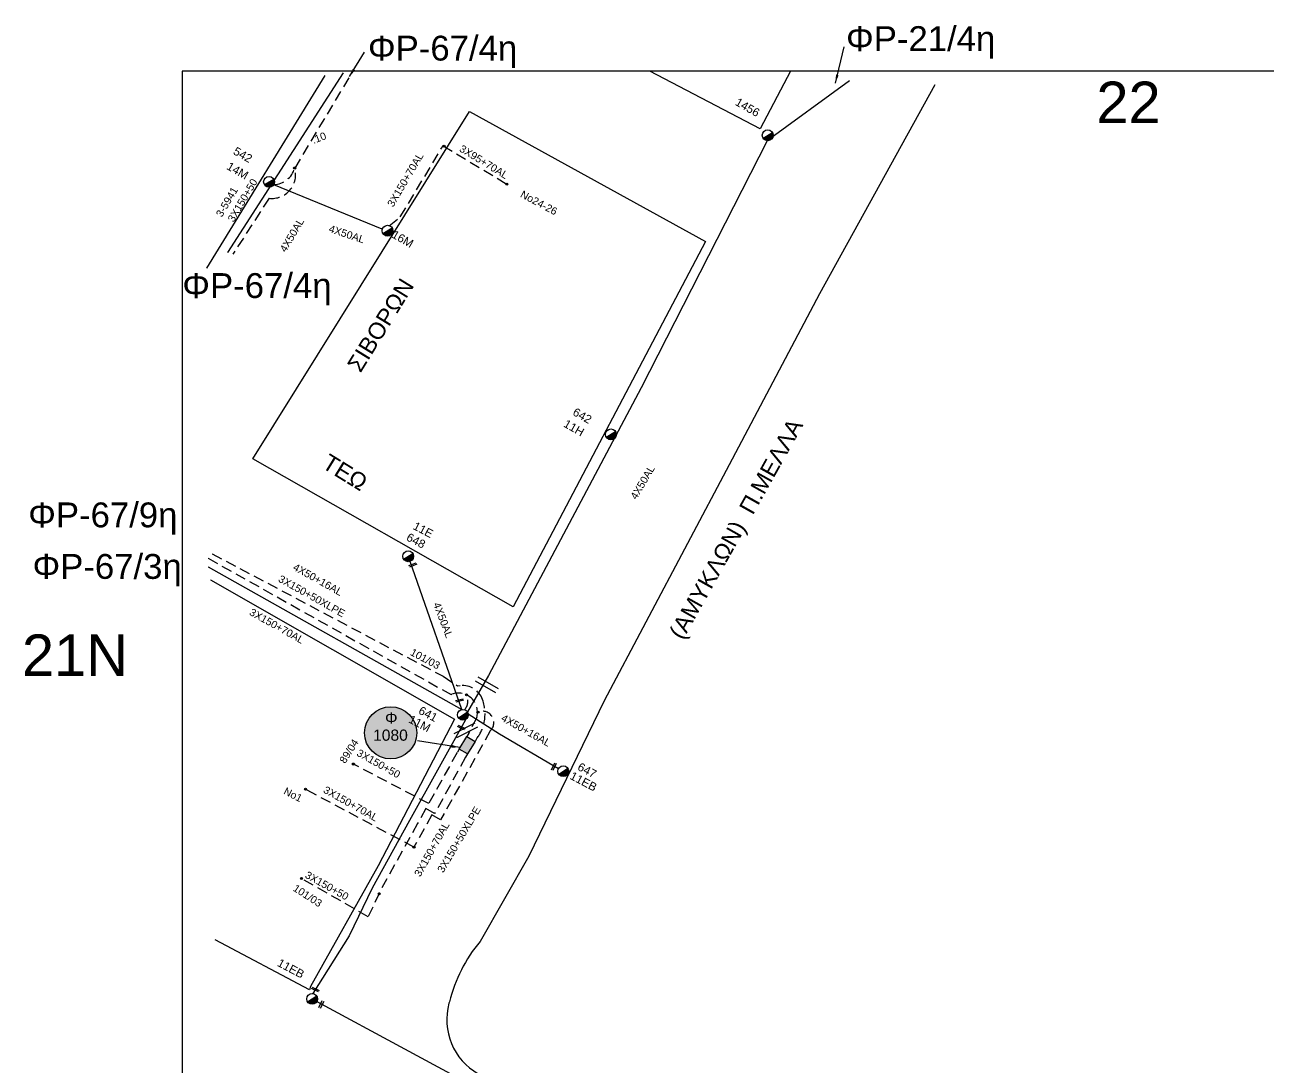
# Model space of a CAD drawing. Header units: millimetres. Extents: x 2087 to 5289, y 222 to 1137.
# Drawn here: x 2087.6 to 2237.7, y 669.1 to 794.9 of the extents above; entities that cross this region are included whole.
import ezdxf

# ---------------------------------------------------------------- set-up
doc = ezdxf.new("R2010")
doc.units = ezdxf.units.MM
doc.linetypes.add('DASHED', pattern=[19.05, 12.7, -6.35])
for name, color, linetype in [('Link Box 4 Διευθύνσεων', 7, 'Continuous'), ('Άγνωστα', 7, 'Continuous'), ('Γυμνά εναέρια ΧΤ και ΦΟΠ (3Φ)   4x50+16AL', 7, 'Continuous'), ('Επιγραφές - Σχήματα', 7, 'Continuous'), ('Καλώδια ΧΤ   3x150+70AL', 7, 'DASHED'), ('Καλώδια ΧΤ   3x150AL+50XLPE', 7, 'DASHED'), ('Καλώδια ΧΤ   4x50AL', 7, 'DASHED'), ('Μηχανική τομή', 7, 'Continuous'), ('Στύλος ΦΜ', 7, 'Continuous'), ('Στύλος ΦΜ @ 1', 7, 'Continuous'), ('Συνδέσεις', 7, 'Continuous'), ('Συνεστραμμενα ΧΤ  4Χ120+25 Al', 7, 'Continuous'), ('Τομή', 7, 'Continuous'), ('Υπόβαθρο ΔΕΗ', 7, 'Continuous'), ('Υπόγεια Καλώδια Δικτύου ΧΤ   .10', 7, 'DASHED'), ('Χώρος', 7, 'Continuous')]:
    doc.layers.add(name, color=color, linetype=linetype)
doc.styles.add('arial', font='arial.ttf')
doc.styles.get("Standard").update_dxf_attribs({"font": 'arial.ttf'})
doc.linetypes.add('SYN_LINE', pattern='A,0.5,-0.0001,["/\\/\\/\\/",Standard,S=0.1,R=0,X=0,Y=-0.05],-0.25', length=0.7501)
doc.dimstyles.new('ISO-25', dxfattribs={"dimtxt": 2.5, "dimasz": 2.5, "dimexe": 1.25, "dimexo": 0.625, "dimtad": 1, "dimtxsty": 'Standard', "dimcen": 2.5, "dimadec": 0, "dimazin": 0, "dimtfac": 1, "dimtmove": 0, "dimatfit": 3, "dimfxl": 1, "dimarcsym": 0})

# ---------------------------------------------------------------- blocks, each defined once
blk = doc.blocks.new('ΤΟΜΗ')
at = {"layer": 'Τομή', "ltscale": 40}
for p, q in [((-5.68, 0), (5.68, 0)), ((5.68, -2.33), (-5.68, -2.33))]:
    blk.add_line(p, q, dxfattribs=at)
blk = doc.blocks.new('ΜΗΧΑΝΙΚΗ ΤΟΜΗ')
at = {"layer": 'Μηχανική τομή', "ltscale": 40}
for p, q in [((-1.89, 0.78), (1.89, 0.78)), ((1.89, 0), (-1.89, 0))]:
    blk.add_line(p, q, dxfattribs=at)
blk = doc.blocks.new('ΥΠΑΡΧΩΝ ΤΣΙΜΕΝΤΕΝΙΟΣ ΣΤΥΛΟΣ')
at = {"layer": 'Στύλος ΦΜ'}
blk.add_hatch(color=7, dxfattribs=at).paths.add_polyline_path([(-1.29, -2.28, 0.574793), (2.62, 0, 0.268822), (1.3, 2.27)])
at = {"layer": 'Στύλος ΦΜ', "color": 7}
blk.add_line((-1.29, -2.28), (1.3, 2.27), dxfattribs=at)
blk.add_circle((0, 0), 2.62, dxfattribs=at)
at = {"layer": 'Στύλος ΦΜ', "flags": 4}
for tag, p in [('ΑΡΙΘΜΟΣ', (-4.68, 8.05)), ('ΤΥΠΟΣ', (-4.91, 3.03))]:
    blk.add_attdef(tag, p, '', height=4, dxfattribs=at)
blk = doc.blocks.new('LINK BOX 4 ΑΝΑΧΩΡΗΣΕΩΝ')
at = {"layer": 'Link Box 4 Διευθύνσεων', "ltscale": 40}
blk.add_hatch(color=256, dxfattribs=at).paths.add_polyline_path([(-3.54, 0), (-3.54, -4.67), (3.54, -4.67), (3.54, 0)])
for p, q in [((-3.54, 0), (-5.33, 0)), ((5.33, 0), (3.54, 0)), ((-3.54, -4.67), (-5.33, -4.67)), ((5.33, -4.67), (3.54, -4.67))]:
    blk.add_line(p, q, dxfattribs=at)
blk.add_lwpolyline([(-3.54, -4.67), (-3.54, 0), (3.54, 0), (3.54, -4.67)], close=True, dxfattribs=at)
blk = doc.blocks.new('_ΣΥΝΔΕΣΗ')
at = {"layer": 'Συνδέσεις', "linetype": 'SYN_LINE', "ltscale": 40}
blk.add_hatch(color=256, dxfattribs=at).paths.add_polyline_path([(0.5, -0.01, 1), (-0.5, -0.01, 1)])
at = {"layer": 'Συνδέσεις'}
blk.add_circle((0, -0.01), 0.5, dxfattribs=at)
blk = doc.blocks.new('ΧΩΡΟΣ')
at = {"layer": 'Χώρος', "ltscale": 40, "true_color": 0xff4747}
blk.add_hatch(color=13, dxfattribs=at).paths.add_polyline_path([(12.17, -0.19, 1), (-13.03, -0.19, 1)])
at = {"layer": 'Χώρος', "ltscale": 40}
blk.add_circle((-0.43, -0.19), 12.6, dxfattribs=at)
at = {"layer": 'Χώρος', "ltscale": 30, "insert": (-3.14, 9.64), "char_height": 5.4, "width": 408.8913, "attachment_point": 1}
blk.add_mtext('Φ', dxfattribs=at)
at = {"layer": 'Χώρος', "ltscale": 40}
blk.add_attdef('ΑΡΙΘΜΟΣ_001', (-5.24, -3.99), '', height=5.4, dxfattribs=at)

msp = doc.modelspace()

# ---------------------------------------------------------------- linework, layer by layer
at = {"layer": 'Άγνωστα', "color": 2}
msp.add_lwpolyline([(2126, 789.05), (2112.02, 767.38), (2112.02, 767.38), (2112.02, 767.38)], dxfattribs=at)
at = {"layer": 'Άγνωστα', "color": 2, "linetype": 'DASHED', "ltscale": 0.1}
msp.add_lwpolyline([(2138.08, 780.27), (2145.76, 775.64)], dxfattribs=at)
at = {"layer": 'Άγνωστα', "color": 1, "linetype": 'DASHED', "ltscale": 0.1}
msp.add_lwpolyline([(2109.71, 730.47), (2109.71, 730.47), (2109.71, 730.47), (2109.71, 730.47), (2109.71, 730.47), (2109.71, 730.47), (2139.03, 714.02), (2139.12, 714.06, -0.610157), (2142.14, 711.24), (2141.16, 709.35)], format="xyb", dxfattribs=at)
at = {"layer": 'Άγνωστα', "color": 1}
msp.add_lwpolyline([(2140.77, 710.99), (2134.03, 698.82), (2129.52, 690.66), (2126.72, 684.89), (2122.34, 677.94)], dxfattribs=at)
at = {"layer": 'Άγνωστα', "color": 85, "linetype": 'DASHED', "ltscale": 0.1}
for points in [[(2140.79, 706.46), (2137.05, 699.67), (2137.05, 699.67), (2136, 700.26), (2134.99, 698.45), (2130.35, 690.11)], [(2136.34, 700.86), (2127.24, 705.64)], [(2129.01, 687.21), (2120.98, 691.82)], [(2130.4, 690.08), (2129.01, 687.21)]]:
    msp.add_lwpolyline(points, dxfattribs=at)
at = {"layer": 'Άγνωστα', "color": 1, "linetype": 'DASHED', "ltscale": 0.1}
msp.add_arc((2139.34, 713.29), 1.73, 320.8115, 22.4223, dxfattribs=at)
at = {"layer": 'Γυμνά εναέρια ΧΤ και ΦΟΠ (3Φ)   4x50+16AL', "color": 173, "linetype": 'Continuous'}
msp.add_lwpolyline([(2187.16, 788.1), (2177.21, 780.88), (2177.21, 780.88), (2162.01, 751.04), (2143.57, 716.34), (2143.57, 716.34), (2143.57, 716.34), (2143.57, 716.34), (2141.02, 711.93)], dxfattribs=at)
at = {"layer": 'Γυμνά εναέρια ΧΤ και ΦΟΠ (3Φ)   4x50+16AL', "color": 1, "ltscale": 40}
for points in [[(2109.71, 729.43), (2109.71, 729.43), (2109.71, 729.43), (2109.71, 729.43), (2109.71, 729.43), (2109.71, 729.43), (2140.33, 712.21)], [(2141.11, 711.7), (2144.89, 709.27), (2152.01, 705.08)]]:
    msp.add_lwpolyline(points, dxfattribs=at)
at = {"layer": 'Επιγραφές - Σχήματα'}
msp.add_lwpolyline([(3200.59, 789.29), (3200.59, 789.29), (2106.58, 789.29), (2106.58, 238.36), (3200.59, 238.29)], dxfattribs=at)
at = {"layer": 'Καλώδια ΧΤ   3x150+70AL', "color": 2, "ltscale": 0.1}
msp.add_lwpolyline([(2131.58, 770.62), (2132.9, 771.68), (2138.08, 780.27)], dxfattribs=at)
at = {"layer": 'Καλώδια ΧΤ   3x150+70AL', "color": 1, "ltscale": 0.1}
msp.add_lwpolyline([(2142.23, 711.89, -0.846066), (2143.77, 709.63), (2137.78, 698.92), (2136.72, 699.5), (2134.56, 695.6), (2121.46, 702.59)], format="xyb", dxfattribs=at)
at = {"layer": 'Καλώδια ΧΤ   3x150+70AL', "color": 85, "linetype": 'DASHED', "ltscale": 0.1}
msp.add_lwpolyline([(2139.76, 707.02), (2136.33, 700.86)], dxfattribs=at)
at = {"layer": 'Καλώδια ΧΤ   3x150AL+50XLPE', "color": 85, "linetype": 'DASHED', "ltscale": 0.1}
msp.add_lwpolyline([(2110.18, 731.02), (2110.18, 731.02), (2110.18, 731.02), (2110.18, 731.02), (2138.07, 716.23), (2139.83, 715.07), (2140.15, 715.1, -0.346354), (2142.84, 713.42, -0.144902), (2143, 710.49, -0.109202), (2142.16, 708.75, 2.058771)], format="xyb", dxfattribs=at)
at = {"layer": 'Καλώδια ΧΤ   4x50AL', "color": 2, "linetype": 'Continuous', "ltscale": 0.1}
msp.add_lwpolyline([(2117.61, 775.58), (2130.66, 770.25)], dxfattribs=at)
at = {"layer": 'Καλώδια ΧΤ   4x50AL', "color": 1, "linetype": 'Continuous'}
msp.add_lwpolyline([(2140.33, 712.21), (2134.08, 730.1)], dxfattribs=at)
at = {"layer": 'Συνεστραμμενα ΧΤ  4Χ120+25 Al', "color": 1, "linetype": 'SYN_LINE', "ltscale": 10}
msp.add_lwpolyline([(2122.84, 676.99), (2154.58, 659.85), (2183.81, 644.02), (2208.13, 631.13)], dxfattribs=at)
at = {"layer": 'Υπόβαθρο ΔΕΗ'}
for points in [[(2123.8, 788.76), (2109.5, 765.5), (2109.5, 765.5), (2109.5, 765.5, -0.101451), (2109.5, 765.5, 2.376947)], [(2197.48, 787.64), (2183.55, 762.39), (2172.62, 741.76), (2157.51, 713.25), (2148.43, 694.5), (2142.55, 684.22, 0.116891), (2138.86, 676.93, 0.088303), (2138.78, 676.76, 0.345263), (2142.32, 668.26), (2149.23, 664.39), (2154.37, 661.63), (2163.53, 656.54), (2178.44, 648.24), (2193.29, 640.5), (2206.4, 633.11), (2238.58, 615.02)]]:
    msp.add_lwpolyline(points, format="xyb", dxfattribs=at)
for points in [[(2180.02, 789.29), (2176.35, 782.29), (2163.03, 789.29)], [(2141.28, 784.42), (2169.75, 768.71), (2146.53, 724.61), (2146.53, 724.61), (2146.53, 724.61), (2146.53, 724.61), (2146.53, 724.61), (2115.11, 742.48), (2115.11, 742.48), (2115.11, 742.48), (2115.11, 742.48), (2115.11, 742.48), (2141.28, 784.42)], [(2109.98, 727.87), (2109.98, 727.87), (2109.98, 727.87), (2109.98, 727.87), (2109.98, 727.87), (2109.98, 727.87), (2109.98, 727.87), (2109.98, 727.87), (2139.45, 711.04), (2130.23, 693.34), (2122.07, 678.8), (2122.07, 678.8)], [(2122.07, 678.8), (2121.94, 678.37), (2110.53, 684.43)]]:
    msp.add_lwpolyline(points, dxfattribs=at)
at = {"layer": 'Υπόγεια Καλώδια Δικτύου ΧΤ   .10', "color": 2, "ltscale": 0.1}
msp.add_lwpolyline([(2126.68, 788.45), (2120.15, 777.58, -0.536637), (2117.05, 773.93), (2112.7, 767.19)], format="xyb", dxfattribs=at)
msp.add_arc((2117.56, 778.27), 2.68, 271.2813, 345.157, dxfattribs=at)

# ---------------------------------------------------------------- block references
at = {"layer": 'Link Box 4 Διευθύνσεων', "xscale": 0.25, "yscale": 0.25, "zscale": 0.25, "rotation": 59.01251371921681}
msp.add_blockref('LINK BOX 4 ΑΝΑΧΩΡΗΣΕΩΝ', (2140.48, 708.21), dxfattribs=at)
at = {"layer": 'Μηχανική τομή', "xscale": 0.2499999999999999, "yscale": 0.2499999999999999, "zscale": 0.2499999999999999}
for p, rotation in [((2134.39, 729.77), 200.8733821929788), ((2140.04, 713.42), 193.0644523159311), ((2140.31, 710.14), 153.9499448718855), ((2151.54, 705.28), 63.94994487188546), ((2122.7, 678.51), 153.9499448718855), ((2123.45, 676.57), 63.94994487188549)]:
    msp.add_blockref('ΜΗΧΑΝΙΚΗ ΤΟΜΗ', p, dxfattribs=dict(at, rotation=rotation))
at = {"layer": 'Στύλος ΦΜ @ 1', "ltscale": 40}
ref = msp.add_blockref('ΥΠΑΡΧΩΝ ΤΣΙΜΕΝΤΕΝΙΟΣ ΣΤΥΛΟΣ', (2177.28, 781.53), dxfattribs=dict(at, xscale=0.2499999999999999, yscale=0.2499999999999999, zscale=0.2499999999999999, rotation=330.1757056746846))
ref.add_attrib('ΤΥΠΟΣ', '1456', (2173.25, 785.25), dxfattribs={"layer": 'Στύλος ΦΜ', "height": 1, "rotation": 330.1757, "flags": 4})
ref = msp.add_blockref('ΥΠΑΡΧΩΝ ΤΣΙΜΕΝΤΕΝΙΟΣ ΣΤΥΛΟΣ', (2117.05, 775.91), dxfattribs=dict(at, xscale=0.2499999999999999, yscale=0.2499999999999999, zscale=0.2499999999999999, rotation=330.1757056746846))
ref.add_attrib('ΤΥΠΟΣ', '542', (2112.63, 779.32), dxfattribs={"layer": 'Στύλος ΦΜ', "height": 1, "rotation": 330.1757, "flags": 4})
ref.add_attrib('ΑΡΙΘΜΟΣ', '14Μ', (2111.83, 777.5), dxfattribs={"layer": 'Στύλος ΦΜ', "height": 1, "rotation": 330.1757, "flags": 4})
ref = msp.add_blockref('ΥΠΑΡΧΩΝ ΤΣΙΜΕΝΤΕΝΙΟΣ ΣΤΥΛΟΣ', (2131.36, 770.01), dxfattribs=dict(at, xscale=0.2499999999999999, yscale=0.2499999999999999, zscale=0.2499999999999999, rotation=330.1757056746846))
ref.add_attrib('ΤΥΠΟΣ', '16M', (2131.77, 769.26), dxfattribs={"layer": 'Στύλος ΦΜ', "height": 1, "rotation": 330.1757, "flags": 4})
ref = msp.add_blockref('ΥΠΑΡΧΩΝ ΤΣΙΜΕΝΤΕΝΙΟΣ ΣΤΥΛΟΣ', (2158.35, 745.43), dxfattribs=dict(at, xscale=0.2499999999999999, yscale=0.2499999999999999, zscale=0.2499999999999999, rotation=330.1757056746846))
ref.add_attrib('ΤΥΠΟΣ', '642', (2153.63, 747.83), dxfattribs={"layer": 'Στύλος ΦΜ', "height": 1, "rotation": 330.1757, "flags": 4})
ref.add_attrib('ΑΡΙΘΜΟΣ', '11H', (2152.52, 746.42), dxfattribs={"layer": 'Στύλος ΦΜ', "height": 1, "rotation": 330.1757, "flags": 4})
ref = msp.add_blockref('ΥΠΑΡΧΩΝ ΤΣΙΜΕΝΤΕΝΙΟΣ ΣΤΥΛΟΣ', (2133.86, 730.72), dxfattribs=dict(at, xscale=0.2499999999999999, yscale=0.2499999999999999, zscale=0.2499999999999999, rotation=332.2072034596766))
ref.add_attrib('ΤΥΠΟΣ', '648', (2133.54, 732.7), dxfattribs={"layer": 'Στύλος ΦΜ', "height": 1, "rotation": 332.2072, "flags": 4})
ref.add_attrib('ΑΡΙΘΜΟΣ', '11E', (2134.34, 734.05), dxfattribs={"layer": 'Στύλος ΦΜ', "height": 1, "rotation": 332.2072, "flags": 4})
ref = msp.add_blockref('ΥΠΑΡΧΩΝ ΤΣΙΜΕΝΤΕΝΙΟΣ ΣΤΥΛΟΣ', (2140.47, 711.58), dxfattribs=dict(at, xscale=0.2499999999999999, yscale=0.2499999999999999, zscale=0.2499999999999999, rotation=332.2072034596766))
ref.add_attrib('ΤΥΠΟΣ', '641', (2135, 711.78), dxfattribs={"layer": 'Στύλος ΦΜ', "height": 1, "rotation": 332.2072, "flags": 4})
ref.add_attrib('ΑΡΙΘΜΟΣ', '11M', (2133.81, 710.71), dxfattribs={"layer": 'Στύλος ΦΜ', "height": 1, "rotation": 332.2072, "flags": 4})
ref = msp.add_blockref('ΥΠΑΡΧΩΝ ΤΣΙΜΕΝΤΕΝΙΟΣ ΣΤΥΛΟΣ', (2152.59, 704.77), dxfattribs=dict(at, xscale=0.2499999999999999, yscale=0.2499999999999999, zscale=0.2499999999999999, rotation=332.2072034596766))
ref.add_attrib('ΤΥΠΟΣ', '647', (2154.21, 704.98), dxfattribs={"layer": 'Στύλος ΦΜ', "height": 1, "rotation": 332.2072, "flags": 4})
ref.add_attrib('ΑΡΙΘΜΟΣ', '11EB', (2153.29, 703.89), dxfattribs={"layer": 'Στύλος ΦΜ', "height": 1, "rotation": 332.2072, "flags": 4})
ref = msp.add_blockref('ΥΠΑΡΧΩΝ ΤΣΙΜΕΝΤΕΝΙΟΣ ΣΤΥΛΟΣ', (2122.26, 677.29), dxfattribs=dict(at, xscale=0.2499999999999999, yscale=0.2499999999999999, zscale=0.2499999999999999, rotation=332.2072034596766))
ref.add_attrib('ΑΡΙΘΜΟΣ', '11EB', (2117.95, 681.32), dxfattribs={"layer": 'Στύλος ΦΜ', "height": 1, "rotation": 332.2072, "flags": 4})
at = {"layer": 'Συνδέσεις', "xscale": 0.25, "yscale": 0.25, "zscale": 0.25}
for p in [(2138.19, 780.21), (2120.15, 777.58), (2145.76, 775.64), (2140.89, 714), (2142.29, 711.91), (2127.24, 705.64), (2121.46, 702.6), (2134.56, 695.6), (2120.98, 691.83), (2130.35, 689.97)]:
    msp.add_blockref('_ΣΥΝΔΕΣΗ', p, dxfattribs=at)
at = {"layer": 'Τομή'}
for p, xscale, yscale, zscale, rotation in [((2143.5, 715.45), 0.2499999999999994, 0.2499999999999994, 0.2499999999999994, 330.2109590674037), ((2140.69, 709.96), 0.2499999999999995, 0.2499999999999995, 0.2499999999999995, 26.66599301665772)]:
    msp.add_blockref('ΤΟΜΗ', p, dxfattribs=dict(at, xscale=xscale, yscale=yscale, zscale=zscale, rotation=rotation))
at = {"layer": 'Χώρος'}
ref = msp.add_blockref('ΧΩΡΟΣ', (2131.85, 709.45), dxfattribs=dict(at, xscale=0.25, yscale=0.25, zscale=0.25))
ref.add_attrib('ΑΡΙΘΜΟΣ_001', '1080', (2129.62, 708.45), dxfattribs={"ltscale": 40, "height": 1.35})

# ---------------------------------------------------------------- texts
at = {"ltscale": 40, "char_height": 5, "width": 21.1415, "attachment_point": 1, "style": 'arial'}
for s, insert in [('22', (2216.97, 788.01)), ('21Ν', (2087.21, 721.28))]:
    msp.add_mtext(s, dxfattribs=dict(at, insert=insert))
at = {"ltscale": 40, "insert": (2124.35, 743.18), "char_height": 2, "width": 21.1415, "attachment_point": 1, "rotation": 328.3599, "style": 'arial'}
msp.add_mtext('ΤΕΩ', dxfattribs=at)
at = {"layer": 'Άγνωστα', "ltscale": 40, "char_height": 0.9, "attachment_point": 1, "style": 'arial'}
for s, insert, width, rotation in [('3X95+70AL', (2140.42, 780.43), 69.1904, 328.5529), ('3-5941', (2110.58, 772.03), 4.5164, 59.4662), ('3X150+50', (2112, 771.43), 4.5164, 59.4662), ('Νο24-26', (2147.74, 774.92), 69.1904, 331.8047), ('3X150+50XLPE', (2118.52, 728.5), 69.1904, 330.7197), ('101/03', (2134.44, 719.64), 69.1904, 331.8235), ('89/04', (2125.48, 706.1), 69.1904, 57.6314), ('3X150+50', (2127.99, 707.49), 69.1904, 330.7197), ('Νο1', (2119.13, 702.87), 69.1904, 332.9797), ('3X150+50XLPE', (2137.31, 692.89), 69.1904, 59.2983), ('3X150+50', (2121.75, 692.76), 69.1904, 330.7197), ('101/03', (2120.35, 691.17), 69.1904, 326.9295)]:
    msp.add_mtext(s, dxfattribs=dict(at, insert=insert, width=width, rotation=rotation))
at = {"layer": 'Γυμνά εναέρια ΧΤ και ΦΟΠ (3Φ)   4x50+16AL', "ltscale": 40, "char_height": 0.9, "width": 69.1904, "attachment_point": 1, "rotation": 330.7197, "style": 'arial'}
for insert in [(2120.29, 729.92), (2145.43, 711.71)]:
    msp.add_mtext('4X50+16AL', dxfattribs=dict(at, insert=insert))
at = {"layer": 'Επιγραφές - Σχήματα', "ltscale": 40, "char_height": 3, "width": 21.1415, "attachment_point": 1, "style": 'arial'}
for s, insert in [('ΦΡ-21/4η', (2186.74, 794.7)), ('ΦΡ-67/4η', (2129, 793.55)), ('ΦΡ-67/4η', (2106.58, 764.89)), ('ΦΡ-67/9η', (2087.97, 737.21)), ('ΦΡ-67/3η', (2088.49, 730.99))]:
    msp.add_mtext(s, dxfattribs=dict(at, insert=insert))
at = {"layer": 'Επιγραφές - Σχήματα', "ltscale": 40, "char_height": 2, "attachment_point": 1, "style": 'arial'}
for s, insert, width, rotation in [('ΣIBOPΩN', (2126.39, 753.82), 21.1415, 58.3599), ('(AMΥKΛΩN)  {\\fArial|b0|i0|c204|p34;П}.MEΛΛA', (2165.27, 721.49), 60.5591, 60.7384)]:
    msp.add_mtext(s, dxfattribs=dict(at, insert=insert, width=width, rotation=rotation))
at = {"layer": 'Καλώδια ΧΤ   3x150+70AL', "ltscale": 40, "char_height": 0.9, "width": 69.1904, "attachment_point": 1, "style": 'arial'}
for insert, rotation in [((2131.27, 773.25), 59.4662), ((2115.03, 724.48), 330.7197), ((2123.96, 703.03), 330.7197), ((2134.53, 692.39), 60.7197)]:
    msp.add_mtext('3X150+70AL', dxfattribs=dict(at, insert=insert, rotation=rotation))
at = {"layer": 'Καλώδια ΧΤ   4x50AL', "ltscale": 40, "char_height": 0.9, "attachment_point": 1, "style": 'arial'}
for insert, width, rotation in [((2118.29, 767.79), 4.5164, 59.4662), ((2124.47, 770.74), 4.5164, 341.6842), ((2160.64, 737.95), 4.5164, 59.4662), ((2137.7, 725.27), 69.1904, 290.8683)]:
    msp.add_mtext('4X50AL', dxfattribs=dict(at, insert=insert, width=width, rotation=rotation))
at = {"layer": 'Υπόγεια Καλώδια Δικτύου ΧΤ   .10', "ltscale": 40, "insert": (2122.11, 781.33), "char_height": 0.9, "width": 1.6233, "attachment_point": 1, "rotation": 20.9676, "style": 'arial'}
msp.add_mtext('.10', dxfattribs=at)

# ---------------------------------------------------------------- leaders
at = {"layer": 'Επιγραφές - Σχήματα', "ltscale": 40}
for points in [[(2126.78, 788.61), (2128.57, 791.56)], [(2185.45, 787.84), (2186.5, 792.22)], [(2140.08, 707.64), (2134.98, 708.42)]]:
    msp.add_leader(points, dimstyle='ISO-25', override={"dimasz": 1, "dimtad": 0}, dxfattribs=at)

doc.saveas('drawing.dxf')
